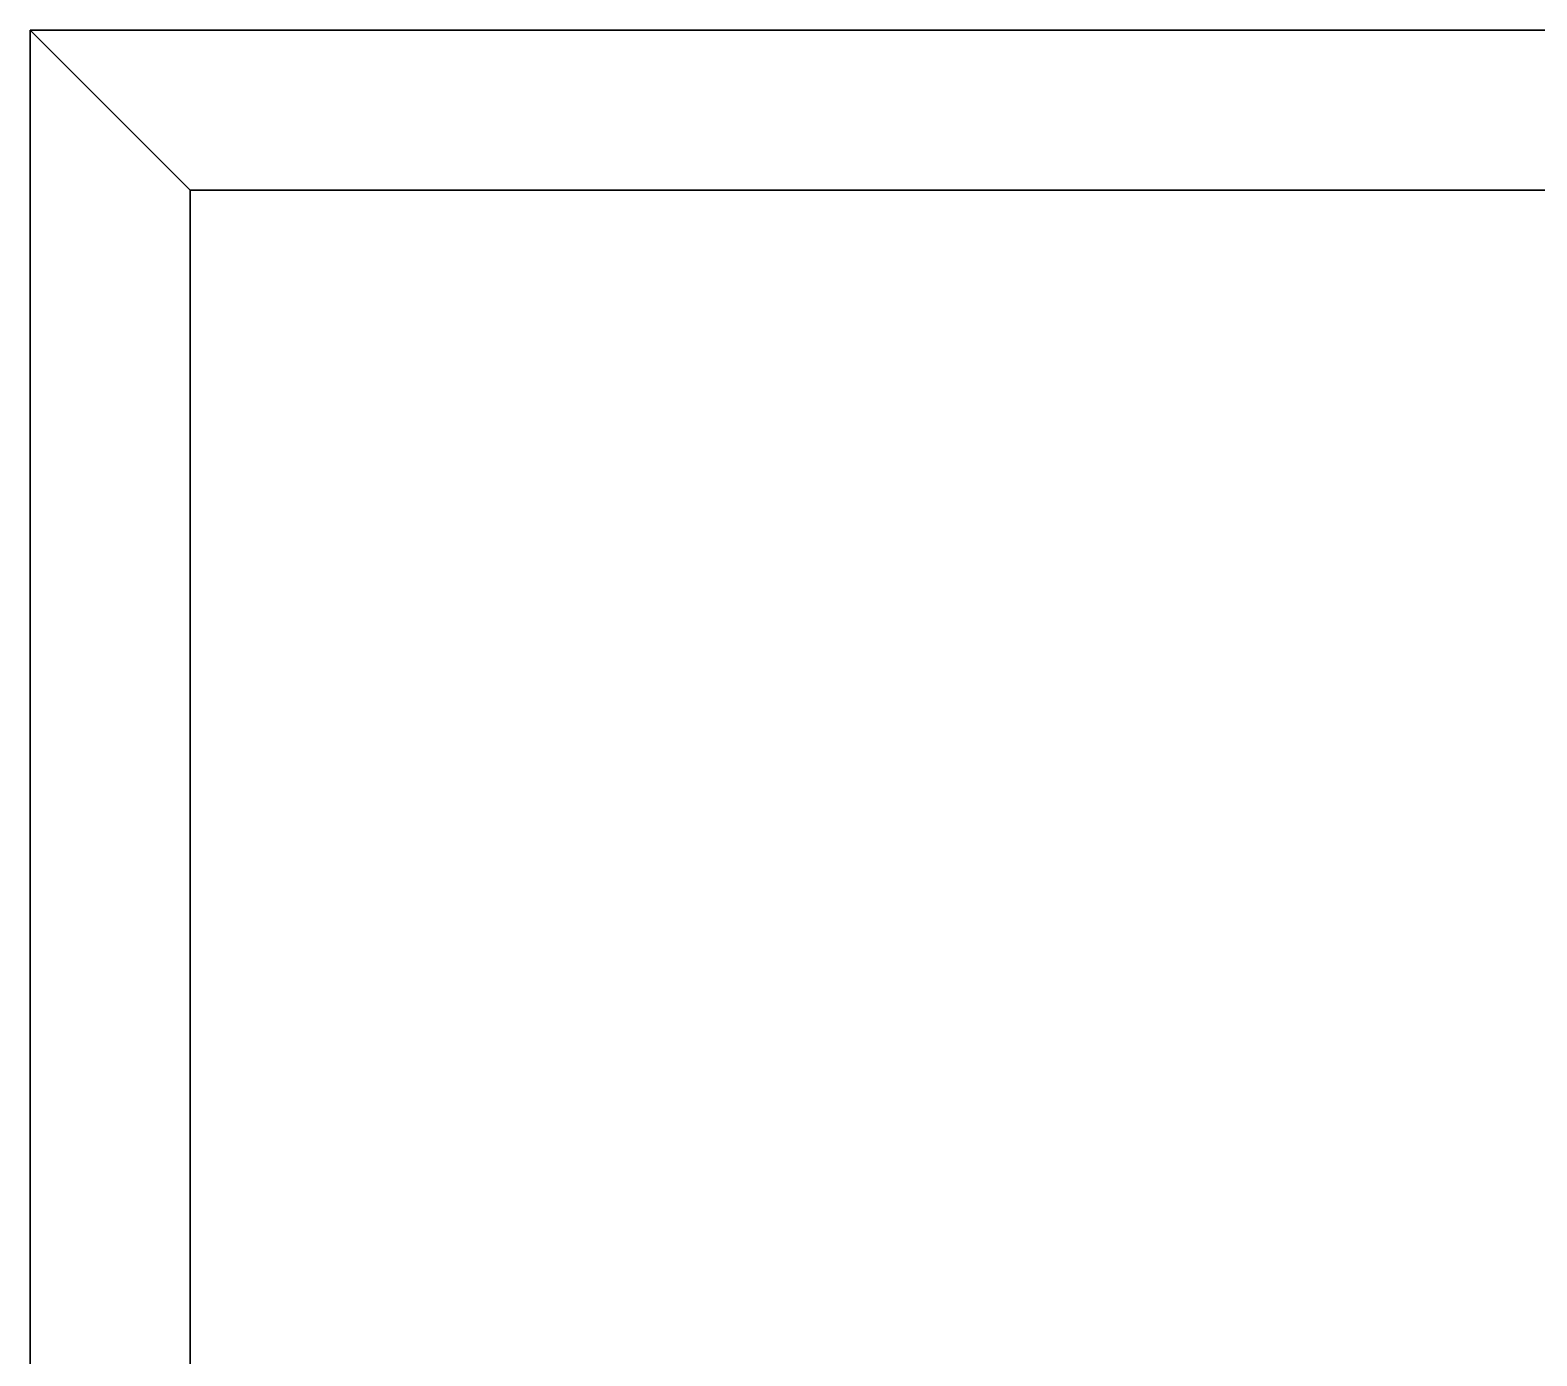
# Model space of a CAD drawing. Extents: x 0 to 2825, y -3457 to 0.
# Drawn here: x 0 to 1412, y -1242 to 0 of the extents above; entities that cross this region are included whole.
import ezdxf

# ---------------------------------------------------------------- set-up
doc = ezdxf.new("R2010")
doc.units = 0
doc.layers.add('LAYER0', color=7, linetype='CONTINUOUS')
doc.layers.add('LAYER1', color=7, linetype='CONTINUOUS')

msp = doc.modelspace()

# ---------------------------------------------------------------- linework, layer by layer
at = {"layer": 'LAYER0', "invisible_edges": 1}
for points in [[(2825, 0), (0, -3457), (0, 0), (2825, 0)], [(0, 0, 5), (2825, 0), (0, 0), (0, 0, 5)], [(2825, 0), (0, 0, 5), (2825, 0, 5), (2825, 0)], [(0, 0, 5), (0, -3457), (0, -3457, 5), (0, 0, 5)], [(0, -3457), (0, 0, 5), (0, 0), (0, -3457)], [(2825, -3457, 5), (0, 0, 5), (0, -3457, 5), (2825, -3457, 5)], [(0, 0, 5), (2825, -3457, 5), (2825, 0, 5), (0, 0, 5)], [(0, -3457), (2825, 0), (2825, -3457), (0, -3457)]]:
    msp.add_3dface(points, dxfattribs=at)
at = {"layer": 'LAYER1'}
for points, invisible_edges in [([(150, -150, 5), (0, -3457, 5), (0, 0, 5), (150, -150, 5)], 5), ([(2825, 0, 5), (150, -150, 5), (0, 0, 5), (2825, 0, 5)], 3), ([(0, 0, 5), (150, -150, 2599), (150, -150, 5), (0, 0, 5)], 1), ([(150, -150, 2599), (0, 0, 5), (0, 0, 2599), (150, -150, 2599)], 1), ([(0, 0, 2599), (0, -3457, 5), (0, -3457, 2599), (0, 0, 2599)], 1), ([(0, -3457, 5), (0, 0, 2599), (0, 0, 5), (0, -3457, 5)], 1), ([(2825, 0, 2599), (2084, 0, 2140), (0, 0, 2599), (2825, 0, 2599)], 3), ([(821, 0, 2140), (0, 0, 2599), (2084, 0, 2140), (821, 0, 2140)], 3), ([(821, 0, 1100), (0, 0, 2599), (821, 0, 2140), (821, 0, 1100)], 3), ([(821, 0, 1100), (0, 0, 5), (0, 0, 2599), (821, 0, 1100)], 5), ([(0, 0, 5), (821, 0, 1100), (2825, 0, 5), (0, 0, 5)], 3), ([(0, 0, 2599), (150, -150, 5), (150, -150, 2599), (0, 0, 2599)], 1), ([(150, -150, 5), (0, 0, 2599), (0, 0, 5), (150, -150, 5)], 1), ([(150, -150, 5), (2825, 0, 5), (2675, -150, 5), (150, -150, 5)], 3), ([(2084, 0, 1100), (2825, 0, 5), (821, 0, 1100), (2084, 0, 1100)], 3), ([(0, -3457, 5), (150, -150, 5), (150, -3307, 5), (0, -3457, 5)], 5), ([(150, -150, 2599), (821, -150, 2140), (2675, -150, 2599), (150, -150, 2599)], 3), ([(150, -150, 2599), (821, -150, 1100), (821, -150, 2140), (150, -150, 2599)], 5), ([(821, -150, 1100), (150, -150, 5), (2084, -150, 1100), (821, -150, 1100)], 3), ([(150, -150, 5), (821, -150, 1100), (150, -150, 2599), (150, -150, 5)], 3), ([(2675, -150, 5), (2084, -150, 1100), (150, -150, 5), (2675, -150, 5)], 3), ([(150, -150, 5), (150, -3307, 2599), (150, -3307, 5), (150, -150, 5)], 1), ([(150, -3307, 2599), (150, -150, 5), (150, -150, 2599), (150, -3307, 2599)], 1), ([(2084, -150, 2140), (2675, -150, 2599), (821, -150, 2140), (2084, -150, 2140)], 3)]:
    msp.add_3dface(points, dxfattribs=dict(at, invisible_edges=invisible_edges))

# ---------------------------------------------------------------- meshes
mesh = msp.add_polymesh((5, 2), dxfattribs=at)
for k, corner in enumerate([(2675, -150, 2599), (150, -150, 2599), (2675, -3307, 2599), (2675, -150, 2599), (150, -3307, 2599), (2675, -3307, 2599), (150, -150, 2599), (150, -3307, 2599), (0, 0, 2599), (0, -3457, 2599)]):
    mesh.set_mesh_vertex(divmod(k, 2), corner)

doc.saveas('drawing.dxf')
